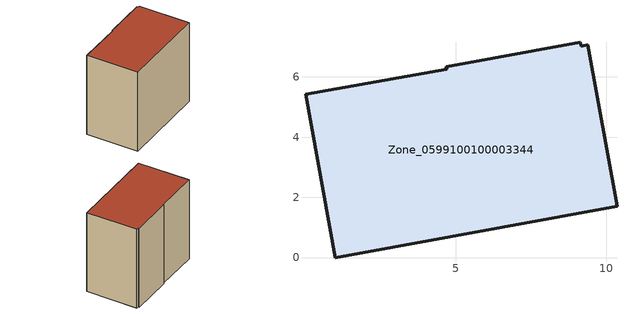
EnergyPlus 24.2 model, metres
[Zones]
Zone_0599100100003344
 floor ground (C_G): 0.01,5.43 4.7,6.25 4.68,6.33 9.14,7.15 9.17,7.03 9.38,7.06 10.36,1.7 1,0 z0
 wall outside (C_F): 9.14,7.15 4.68,6.33 4.7,6.25 0.01,5.43 1,0 10.36,1.7 9.38,7.06 9.17,7.03 9.14,7.15 z0:8.93
 roof outside (C_R): 9.17,7.03 9.14,7.15 4.68,6.33 4.7,6.25 0.01,5.43 1,0 10.36,1.7 9.38,7.06 z8.93
[BUILDING]
Pand.0599100100003344: North Axis=0; Terrain=City; Loads Convergence Tolerance Value=0.04; Temperature Convergence Tolerance Value=0.4; Solar Distribution=FullExterior; Maximum Number of Warmup Days=25; Minimum Number of Warmup Days=1
[Site:Location]
Rotterdam.The.Hague.AP_ZH_NLD Design_Conditions: Latitude=51.96; Longitude=4.45; Time Zone=1; Elevation=-4.5
[SITE:GROUNDTEMPERATURE:BUILDINGSURFACE]
18, 18, 18, 18, 18, 18, 18, 18, 18, 18, 18, 18
[MATERIAL] Thermal Absorptance=0.9; Solar Absorptance=0.7; Visible Absorptance=0.7
Name | Roughness | Thickness | Conductivity | Density | Specific Heat
G.TC.2006-2014 | MediumSmooth | 0.15 | 0.06 | 540 | 1210
F.TC.2006-2014 | Rough | 0.3 | 0.12 | 1920 | 840
R.TC.2006-2014 | MediumRough | 0.2 | 0.08 | 1500 | 1000
[CONSTRUCTION]
C_G: G.TC.2006-2014
C_F: F.TC.2006-2014
C_R: R.TC.2006-2014
[ZONE]
Zone_0599100100003344: Type=1; Multiplier=1; Ceiling Height=Autocalculate; Volume=Autocalculate; Floor Area=autocalculate; Part of Total Floor Area=Yes
[ZONEINFILTRATION:DESIGNFLOWRATE]
Infil_Zone_0599100100003344: Zone or ZoneList or Space or SpaceList=Zone_0599100100003344; Schedule=AlwaysOn; Design Flow Rate Calculation Method=Flow/Area; Flow Rate per Floor Area=0.0015; Constant Term Coefficient=1; Temperature Term Coefficient=0; Velocity Term Coefficient=0; Velocity Squared Term Coefficient=0
[HVACTEMPLATE:ZONE:IDEALLOADSAIRSYSTEM]
Zone_0599100100003344: Maximum Heating Supply Air Temperature=50; Minimum Cooling Supply Air Temperature=13; Maximum Heating Supply Air Humidity Ratio=0.0156; Minimum Cooling Supply Air Humidity Ratio=0.0077; Heating Limit=NoLimit; Cooling Limit=NoLimit; Dehumidification Control Type=ConstantSensibleHeatRatio; Cooling Sensible Heat Ratio=0.7; Dehumidification Setpoint=60; Humidification Control Type=None; Humidification Setpoint=30; Outdoor Air Method=None; Outdoor Air Flow Rate per Person=0.00944; Outdoor Air Flow Rate per Zone Floor Area=0; Outdoor Air Flow Rate per Zone=0; Demand Controlled Ventilation Type=None; Outdoor Air Economizer Type=NoEconomizer; Heat Recovery Type=None; Sensible Heat Recovery Effectiveness=0.7; Latent Heat Recovery Effectiveness=0.65
[ZONECONTROL:THERMOSTAT]
ThermostatControl_Zone_0599100100003344: Zone or ZoneList=Zone_0599100100003344; Control Type Schedule=DualSetpointControlType; Control 1=Thermostat_Zone_0599100100003344; Temperature Difference Between Cutout And Setpoint=0
[THERMOSTATSETPOINT:DUALSETPOINT]
Thermostat_Zone_0599100100003344: Heating Setpoint Temperature Schedule=HeatingSetpoint_Zone_0599100100003344; Cooling Setpoint Temperature Schedule=CoolingSetpoint_Zone_0599100100003344
[SCHEDULE:COMPACT]
HeatingSetpoint_Zone_0599100100003344: Through: 12/31, For: AllDays, Until: 24:00, 21
CoolingSetpoint_Zone_0599100100003344: Through: 12/31, For: AllDays, Until: 24:00, 24
DualSetpointControlType: Through: 12/31, For: AllDays, Until: 24:00, 4
AlwaysOn: Through: 12/31, For: AllDays, Until: 24:00, 1
